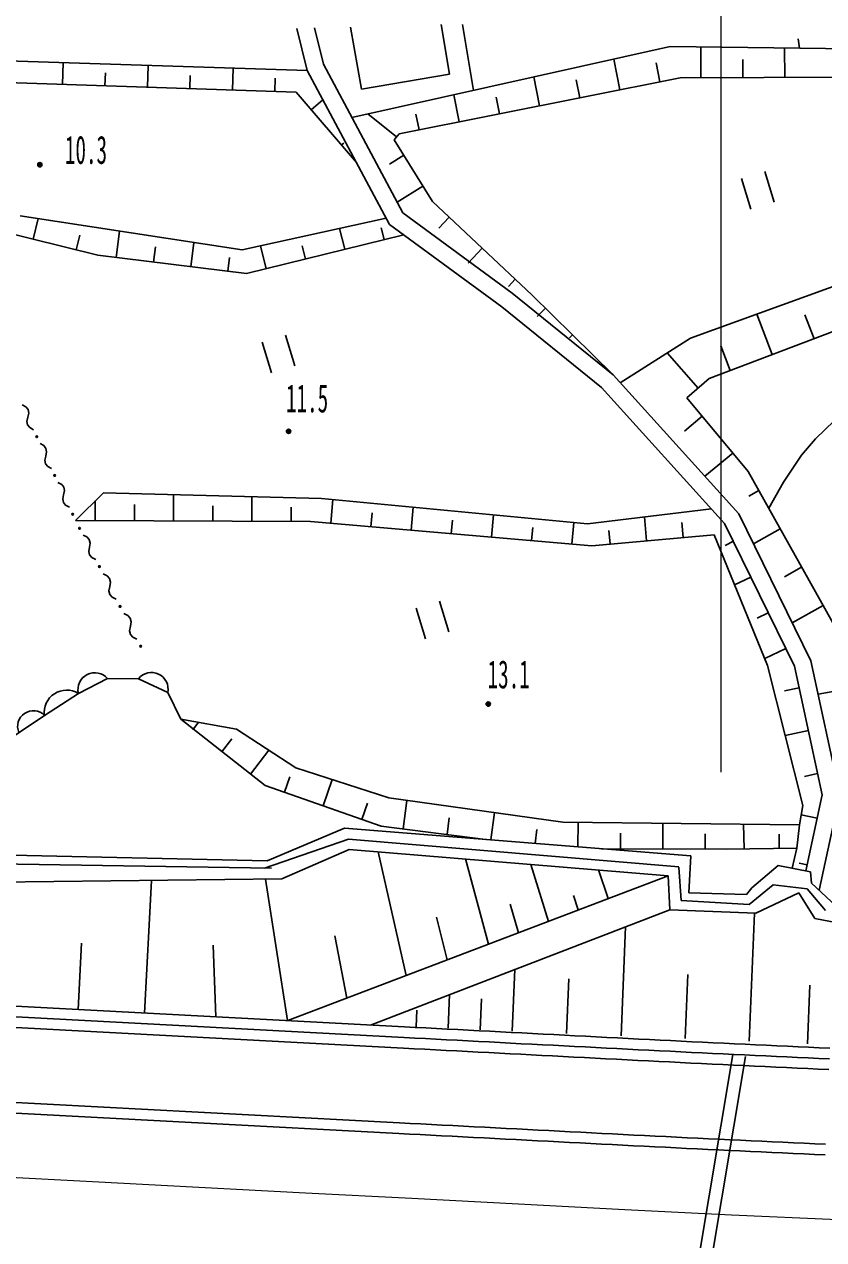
# Model space of a CAD drawing. Units: millimetres, scale not verified. Extents: x 40000 to 680000, y 20000 to 380000.
# Drawn here: x 286986 to 324416, y 262654 to 319556 of the extents above; entities that cross this region are included whole.
import ezdxf
from ezdxf.enums import TextEntityAlignment as Align

# ---------------------------------------------------------------- set-up
doc = ezdxf.new("R2010")
doc.units = ezdxf.units.MM
doc.header["$LTSCALE"] = 1000
doc.linetypes.add('CHAIN', pattern=[18.5, 12, -1.5, 3.5, -1.5])
for name, color, linetype, lineweight in [('M-BGD', 7, 'Continuous', 25), ('M-BMK', 2, 'CHAIN', 13), ('M-STR-HTXT', 7, 'Continuous', 13)]:
    doc.layers.add(name, color=color, linetype=linetype, lineweight=lineweight)
doc.styles.add('ＭＳ ゴシック', font='')
doc.styles.get('ＭＳ ゴシック').set_extended_font_data('MS Gothic')

msp = doc.modelspace()

# ---------------------------------------------------------------- linework, layer by layer
at = {"layer": 'M-BGD'}
for p, q in [((300235, 317394), (299752, 319362)), ((300988, 317683), (300571, 319384)), ((302266, 319429), (302770, 316513)), ((306900, 317228), (306500, 319541)), ((307504, 319541), (308018, 316464)), ((323276, 318434), (323226, 318875)), ((302319, 315194), (317230, 318516)), ((317230, 318516), (328628, 318361)), ((318671, 317053), (318665, 318497)), ((322594, 317069), (322588, 318443)), ((282626, 317964), (300235, 317394)), ((288771, 316740), (288805, 317764)), ((292750, 316610), (292784, 317635)), ((304707, 310727), (300988, 317683)), ((314871, 316487), (314584, 317927)), ((316751, 316861), (316573, 317751)), ((320632, 317061), (320629, 317906)), ((299714, 316382), (281807, 316968)), ((290761, 316675), (290781, 317290)), ((294740, 316545), (294760, 317160)), ((296730, 316479), (296764, 317507)), ((298720, 316414), (298740, 317031)), ((304087, 310190), (300235, 317394)), ((302770, 316513), (306900, 317228)), ((317690, 317048), (304531, 314429)), ((311111, 315739), (310841, 317093)), ((312991, 316113), (312824, 316951)), ((325536, 317082), (317690, 317048)), ((302541, 313080), (299714, 316382)), ((300421, 315556), (300968, 316024)), ((307351, 314990), (307098, 316259)), ((309231, 315365), (309074, 316151)), ((304417, 314288), (303077, 315363)), ((305471, 314616), (305324, 315352)), ((304531, 314429), (304304, 314146)), ((304304, 314146), (306097, 311255)), ((301835, 313906), (301944, 313999)), ((304752, 313423), (304082, 313008)), ((290422, 308745), (274278, 312733)), ((322092, 311231), (321663, 312668)), ((305649, 311977), (304439, 311227)), ((320570, 312341), (321000, 310904)), ((306097, 311255), (310748, 306890)), ((309833, 306962), (304707, 310727)), ((286788, 310594), (297192, 308995)), ((287395, 309493), (287635, 310464)), ((297192, 308995), (303934, 310476)), ((309344, 306329), (304087, 310190)), ((306873, 310527), (306393, 310016)), ((289413, 308994), (289584, 309686)), ((291294, 308638), (291446, 309878)), ((304751, 309702), (297392, 307888)), ((301991, 309022), (301751, 309997)), ((303831, 309475), (303693, 310032)), ((293036, 308424), (293124, 309136)), ((294778, 308209), (294918, 309344)), ((298312, 308114), (298048, 309183)), ((300151, 308568), (300000, 309181)), ((308423, 309072), (307765, 308371)), ((297392, 307888), (290422, 308745)), ((296521, 307995), (296601, 308645)), ((318179, 304868), (327220, 308130)), ((309973, 307617), (309664, 307288)), ((330829, 307452), (319061, 302971)), ((314557, 303140), (309833, 306962)), ((310748, 306890), (314557, 303140)), ((314006, 302557), (309344, 306329)), ((311383, 306265), (311002, 305878)), ((322003, 304092), (321282, 305987)), ((323965, 304838), (323540, 305955)), ((299648, 303562), (299219, 304999)), ((312653, 305015), (312516, 304876)), ((298126, 304672), (298556, 303235)), ((314887, 302776), (318179, 304868)), ((320042, 303345), (319601, 304503)), ((318538, 302516), (317094, 304178)), ((313922, 303765), (313846, 303688)), ((320448, 296640), (314557, 303140)), ((319061, 302971), (318015, 302062)), ((319779, 296187), (314006, 302557)), ((286881, 301740), (287058, 301645)), ((287058, 301645), (287161, 301517)), ((318015, 302062), (320880, 298627)), ((287150, 301159), (287108, 300963)), ((287192, 301355), (287150, 301159)), ((287161, 301517), (287192, 301355)), ((318731, 301203), (317905, 300514)), ((287108, 300963), (287139, 300801)), ((287139, 300801), (287243, 300673)), ((287243, 300673), (287419, 300578)), ((324031, 300155), (324909, 300995)), ((287721, 299925), (287897, 299830)), ((323380, 299389), (324031, 300155)), ((287897, 299830), (288000, 299701)), ((287990, 299344), (287948, 299148)), ((288031, 299539), (287990, 299344)), ((288000, 299701), (288031, 299539)), ((320164, 299485), (318857, 298395)), ((322532, 298121), (323380, 299389)), ((287948, 299148), (287979, 298986)), ((287979, 298986), (288082, 298858)), ((288082, 298858), (288258, 298763)), ((320880, 298627), (325888, 289653)), ((288560, 298109), (288737, 298014)), ((288737, 298014), (288840, 297886)), ((288871, 297724), (288829, 297528)), ((288840, 297886), (288871, 297724)), ((289386, 296323), (290687, 297617)), ((290687, 297617), (300899, 297361)), ((321381, 297729), (320906, 297464)), ((321844, 296900), (322532, 298121)), ((288829, 297528), (288787, 297333)), ((288787, 297333), (288818, 297171)), ((288818, 297171), (288922, 297042)), ((288922, 297042), (289098, 296947)), ((290303, 296319), (290307, 297240)), ((292138, 296312), (292141, 297073)), ((293972, 296304), (293977, 297535)), ((297641, 296289), (297646, 297443)), ((300899, 297361), (313361, 296167)), ((301333, 296196), (301429, 297310)), ((295806, 296296), (295809, 297012)), ((299475, 296281), (299478, 296950)), ((303215, 296033), (303272, 296691)), ((305096, 295870), (305190, 296950)), ((308860, 295545), (308950, 296589)), ((313361, 296167), (319156, 296875)), ((316126, 295368), (316025, 296492)), ((323811, 289763), (320448, 296640)), ((300392, 296277), (289386, 296323)), ((313564, 295138), (300392, 296277)), ((306978, 295708), (307033, 296345)), ((310741, 295382), (310794, 295998)), ((312623, 295219), (312710, 296229)), ((317835, 295522), (317771, 296229)), ((323049, 289500), (319779, 296187)), ((322383, 295934), (321134, 295238)), ((289920, 295554), (289740, 295641)), ((290029, 295430), (289920, 295554)), ((290067, 295270), (290029, 295430)), ((319286, 295653), (313564, 295138)), ((314418, 295215), (314360, 295856)), ((321791, 289541), (319286, 295653)), ((320188, 295351), (319799, 295161)), ((290001, 294875), (290034, 295072)), ((290040, 294715), (290001, 294875)), ((290034, 295072), (290067, 295270)), ((290149, 294591), (290040, 294715)), ((290329, 294504), (290149, 294591)), ((290866, 293742), (290677, 293833)), ((290980, 293612), (290866, 293742)), ((321005, 293679), (320247, 293308)), ((323384, 294140), (322576, 293689)), ((290951, 293029), (290986, 293236)), ((291020, 293443), (290980, 293612)), ((290986, 293236), (291020, 293443)), ((290991, 292860), (290951, 293029)), ((291106, 292731), (290991, 292860)), ((291295, 292639), (291106, 292731)), ((306857, 291113), (306427, 292550)), ((291832, 291877), (291643, 291968)), ((305335, 292223), (305765, 290786)), ((321823, 292007), (321302, 291752)), ((324386, 292345), (322942, 291539)), ((291946, 291747), (291832, 291877)), ((291917, 291164), (291952, 291371)), ((291986, 291579), (291946, 291747)), ((291952, 291371), (291986, 291579)), ((291957, 290996), (291917, 291164)), ((292072, 290866), (291957, 290996)), ((292261, 290775), (292072, 290866)), ((322641, 290335), (321661, 289857)), ((325166, 283475), (323811, 289763)), ((323440, 282990), (321791, 289541)), ((324347, 283475), (323049, 289500)), ((290888, 288925), (289517, 288231)), ((292332, 288919), (290888, 288925)), ((293701, 288269), (292332, 288919)), ((323266, 288495), (322576, 288347)), ((326088, 288539), (324150, 288192)), ((289517, 288231), (287933, 287197)), ((294316, 287024), (293701, 288269)), ((287933, 287197), (285531, 285597)), ((298258, 283924), (294316, 287024)), ((294316, 287024), (296929, 286563)), ((294870, 286525), (295141, 286878)), ((296929, 286563), (299700, 284742)), ((323698, 286487), (322618, 286255)), ((296225, 285485), (296697, 286099)), ((297580, 284445), (298443, 285568)), ((299700, 284742), (304057, 283341)), ((299165, 283606), (299419, 284332)), ((300978, 282970), (301407, 284193)), ((324131, 284479), (323524, 284348)), ((303699, 282016), (298258, 283924)), ((323581, 279924), (324347, 283475)), ((324203, 279013), (325166, 283475)), ((302792, 282334), (303059, 283097)), ((304057, 283341), (312196, 282210)), ((304726, 281885), (304898, 283224)), ((323278, 282082), (323440, 282990)), ((306782, 281621), (306883, 282412)), ((308838, 281369), (309003, 282654)), ((324112, 282386), (323361, 282548)), ((301982, 281918), (298360, 280398)), ((318193, 280619), (301982, 281918)), ((308585, 281389), (303699, 282016)), ((310906, 281203), (310990, 281858)), ((312196, 282210), (323278, 282082)), ((312912, 281042), (312916, 282201)), ((314897, 280952), (314900, 281688)), ((316882, 280946), (316886, 282156)), ((320686, 280949), (320669, 282112)), ((323164, 280986), (323278, 282082)), ((298233, 280050), (302171, 281399)), ((302171, 281399), (317639, 280106)), ((318867, 280940), (318870, 281656)), ((322338, 280973), (322328, 281645)), ((283040, 280737), (298360, 280398)), ((299052, 279547), (302204, 280928)), ((302204, 280928), (317133, 279694)), ((304860, 275019), (303562, 280815)), ((319860, 280937), (314010, 280954)), ((318104, 278897), (318193, 280619)), ((323164, 280986), (319860, 280937)), ((322944, 280046), (323164, 280986)), ((283434, 280282), (298567, 280044)), ((308722, 276490), (307638, 280478)), ((311526, 277558), (310706, 280225)), ((314329, 278626), (313870, 279963)), ((317639, 280095), (317745, 278531)), ((322281, 280174), (321045, 279126)), ((323796, 279883), (322281, 280174)), ((323642, 280208), (323265, 280290)), ((282391, 279351), (299052, 279547)), ((292610, 273266), (292939, 279475)), ((299308, 272911), (298273, 279538)), ((299323, 272911), (317133, 279694)), ((317133, 279694), (317212, 278094)), ((323842, 279350), (323796, 279883)), ((320801, 278814), (318104, 278897)), ((321045, 279126), (320801, 278814)), ((320925, 278342), (322056, 279261)), ((321243, 277938), (323252, 278894)), ((322056, 279261), (323635, 279075)), ((323252, 278894), (324004, 277691)), ((323635, 279075), (324496, 278068)), ((324995, 278271), (323842, 279350)), ((310124, 277024), (309736, 278364)), ((312927, 278092), (312709, 278764)), ((317745, 278531), (320925, 278342)), ((303199, 272705), (317212, 278094)), ((306791, 275755), (306294, 277761)), ((317212, 278094), (321243, 277938)), ((320919, 271949), (321175, 277941)), ((324004, 277691), (341155, 274446)), ((314927, 272205), (315144, 277299)), ((302084, 273962), (301530, 276880)), ((289506, 273430), (289670, 276535)), ((295959, 273089), (295822, 276439)), ((309832, 272422), (309955, 275304)), ((312379, 272313), (312488, 274861)), ((317923, 272077), (318051, 275073)), ((266317, 274658), (304792, 272621)), ((323658, 271832), (323775, 274571)), ((266460, 274150), (304766, 272122)), ((306835, 272550), (306902, 274130)), ((308334, 272486), (308395, 273927)), ((266615, 273641), (304739, 271622)), ((305336, 272614), (305370, 273404)), ((304792, 272621), (305292, 272595)), ((305292, 272595), (305791, 272568)), ((305791, 272568), (306290, 272542)), ((304766, 272122), (305265, 272095)), ((305265, 272095), (305764, 272069)), ((305764, 272069), (306263, 272042)), ((306263, 272042), (306762, 272016)), ((306290, 272542), (306789, 272515)), ((306762, 272016), (307261, 271990)), ((306789, 272515), (307288, 272489)), ((307288, 272489), (307787, 272463)), ((307787, 272463), (308286, 272436)), ((308286, 272436), (308784, 272410)), ((308784, 272410), (309283, 272384)), ((309283, 272384), (309782, 272358)), ((309782, 272358), (310280, 272332)), ((310280, 272332), (310778, 272305)), ((310778, 272305), (311277, 272279)), ((311277, 272279), (311775, 272254)), ((311775, 272254), (312273, 272228)), ((312273, 272228), (312771, 272202)), ((312771, 272202), (313269, 272176)), ((313269, 272176), (313767, 272151)), ((313767, 272151), (314265, 272125)), ((314265, 272125), (314763, 272100)), ((314763, 272100), (315261, 272074)), ((315261, 272074), (315759, 272049)), ((315759, 272049), (316256, 272024)), ((316256, 272024), (316754, 271999)), ((316754, 271999), (317251, 271974)), ((304739, 271622), (305239, 271596)), ((305239, 271596), (305738, 271570)), ((305738, 271570), (306237, 271543)), ((306237, 271543), (306736, 271517)), ((306736, 271517), (307235, 271490)), ((307235, 271490), (307734, 271464)), ((307261, 271990), (307760, 271963)), ((307734, 271464), (308233, 271438)), ((307760, 271963), (308259, 271937)), ((308233, 271438), (308732, 271411)), ((308259, 271937), (308758, 271911)), ((308758, 271911), (309257, 271885)), ((309257, 271885), (309755, 271858)), ((309755, 271858), (310254, 271832)), ((310254, 271832), (310752, 271806)), ((310752, 271806), (311251, 271780)), ((311251, 271780), (311749, 271754)), ((311749, 271754), (312247, 271728)), ((312247, 271728), (312746, 271703)), ((312746, 271703), (313244, 271677)), ((313244, 271677), (313742, 271651)), ((313742, 271651), (314240, 271626)), ((314240, 271626), (314738, 271600)), ((314738, 271600), (315236, 271575)), ((315236, 271575), (315733, 271550)), ((315733, 271550), (316231, 271525)), ((316231, 271525), (316729, 271499)), ((316729, 271499), (317226, 271475)), ((317226, 271475), (317724, 271450)), ((317251, 271974), (317749, 271949)), ((317724, 271450), (318221, 271425)), ((317749, 271949), (318246, 271925)), ((318221, 271425), (318719, 271401)), ((318246, 271925), (318743, 271900)), ((318743, 271900), (319240, 271876)), ((319240, 271876), (319738, 271852)), ((319738, 271852), (320235, 271828)), ((320235, 271828), (320732, 271804)), ((320732, 271804), (321229, 271780)), ((321229, 271780), (321725, 271756)), ((321725, 271756), (322222, 271733)), ((322222, 271733), (322719, 271710)), ((322719, 271710), (323215, 271687)), ((323215, 271687), (323712, 271664)), ((323712, 271664), (324208, 271641)), ((324208, 271641), (324705, 271619)), ((308732, 271411), (309230, 271385)), ((309230, 271385), (309729, 271359)), ((309729, 271359), (310228, 271333)), ((310228, 271333), (310726, 271307)), ((310726, 271307), (311225, 271281)), ((311225, 271281), (311723, 271255)), ((311723, 271255), (312221, 271229)), ((312221, 271229), (312720, 271203)), ((312720, 271203), (313218, 271177)), ((313218, 271177), (313716, 271152)), ((313716, 271152), (314214, 271126)), ((314214, 271126), (314712, 271101)), ((314712, 271101), (315210, 271075)), ((315210, 271075), (315708, 271050)), ((315708, 271050), (316206, 271025)), ((316206, 271025), (316704, 271000)), ((316704, 271000), (317201, 270975)), ((317201, 270975), (317699, 270950)), ((317449, 255130), (320165, 271330)), ((317699, 270950), (318197, 270926)), ((318041, 255031), (320757, 271231)), ((318197, 270926), (318694, 270901)), ((318694, 270901), (319192, 270877)), ((318719, 271401), (319216, 271376)), ((319192, 270877), (319689, 270853)), ((319216, 271376), (319713, 271352)), ((319689, 270853), (320186, 270829)), ((319713, 271352), (320211, 271328)), ((320211, 271328), (320708, 271304)), ((320708, 271304), (321205, 271280)), ((321205, 271280), (321702, 271257)), ((321702, 271257), (322199, 271233)), ((322199, 271233), (322696, 271210)), ((322696, 271210), (323192, 271187)), ((323192, 271187), (323689, 271164)), ((323689, 271164), (324186, 271142)), ((324186, 271142), (324682, 271119)), ((320186, 270829), (320684, 270805)), ((320684, 270805), (321181, 270781)), ((321181, 270781), (321678, 270757)), ((321678, 270757), (322175, 270734)), ((322175, 270734), (322672, 270711)), ((322672, 270711), (323169, 270688)), ((323169, 270688), (323666, 270665)), ((323666, 270665), (324163, 270642)), ((324163, 270642), (324660, 270620)), ((266527, 270141), (304554, 268127)), ((266679, 269632), (304528, 267628)), ((304554, 268127), (305054, 268101)), ((305054, 268101), (305553, 268074)), ((305553, 268074), (306052, 268048)), ((306052, 268048), (306551, 268022)), ((306551, 268022), (307050, 267995)), ((304528, 267628), (305027, 267601)), ((305027, 267601), (305526, 267575)), ((305526, 267575), (306026, 267549)), ((306026, 267549), (306525, 267522)), ((306525, 267522), (307024, 267496)), ((307024, 267496), (307523, 267469)), ((307050, 267995), (307550, 267969)), ((307523, 267469), (308022, 267443)), ((307550, 267969), (308049, 267942)), ((308022, 267443), (308521, 267417)), ((308049, 267942), (308548, 267916)), ((308548, 267916), (309047, 267890)), ((309047, 267890), (309546, 267864)), ((309546, 267864), (310045, 267838)), ((310045, 267838), (310544, 267811)), ((310544, 267811), (311043, 267785)), ((311043, 267785), (311541, 267759)), ((311541, 267759), (312040, 267734)), ((312040, 267734), (312539, 267708)), ((312539, 267708), (313038, 267682)), ((313038, 267682), (313537, 267656)), ((313537, 267656), (314035, 267631)), ((314035, 267631), (314534, 267605)), ((314534, 267605), (315033, 267580)), ((315033, 267580), (315531, 267555)), ((315531, 267555), (316030, 267529)), ((316030, 267529), (316529, 267504)), ((316529, 267504), (317027, 267480)), ((317027, 267480), (317526, 267455)), ((317526, 267455), (318024, 267430)), ((308521, 267417), (309021, 267391)), ((309021, 267391), (309520, 267364)), ((309520, 267364), (310019, 267338)), ((310019, 267338), (310518, 267312)), ((310518, 267312), (311017, 267286)), ((311017, 267286), (311515, 267260)), ((311515, 267260), (312014, 267234)), ((312014, 267234), (312513, 267208)), ((312513, 267208), (313012, 267183)), ((313012, 267183), (313511, 267157)), ((313511, 267157), (314010, 267131)), ((314010, 267131), (314509, 267106)), ((314509, 267106), (315007, 267081)), ((315007, 267081), (315506, 267055)), ((315506, 267055), (316005, 267030)), ((316005, 267030), (316503, 267005)), ((316503, 267005), (317002, 266980)), ((317002, 266980), (317501, 266955)), ((317501, 266955), (317999, 266931)), ((317999, 266931), (318498, 266906)), ((318024, 267430), (318523, 267405)), ((318498, 266906), (318997, 266882)), ((318523, 267405), (319021, 267381)), ((318997, 266882), (319495, 266857)), ((319021, 267381), (319519, 267357)), ((319519, 267357), (320018, 267333)), ((320018, 267333), (320516, 267309)), ((320516, 267309), (321014, 267285)), ((321014, 267285), (321513, 267261)), ((321513, 267261), (322011, 267238)), ((322011, 267238), (322509, 267214)), ((322509, 267214), (323008, 267191)), ((323008, 267191), (323506, 267168)), ((323506, 267168), (324004, 267146)), ((324004, 267146), (324502, 267123)), ((319495, 266857), (319994, 266833)), ((319994, 266833), (320492, 266809)), ((320492, 266809), (320991, 266785)), ((320991, 266785), (321489, 266762)), ((321489, 266762), (321988, 266738)), ((321988, 266738), (322486, 266715)), ((322486, 266715), (322984, 266692)), ((322984, 266692), (323483, 266669)), ((323483, 266669), (323981, 266646)), ((323981, 266646), (324480, 266624))]:
    msp.add_line(p, q, dxfattribs=at)
for centre, radius in [((287713, 312981), 100), ((287713, 312981), 60), ((287713, 312981), 20), ((299362, 300500), 100), ((299362, 300500), 60), ((299362, 300500), 20), ((287570, 300251), 40), ((288409, 298436), 40), ((289249, 296621), 40), ((289574, 295960), 40), ((290503, 294168), 42), ((291469, 292304), 42), ((292435, 290439), 42), ((308712, 287729), 100), ((308712, 287729), 60), ((308712, 287729), 20)]:
    msp.add_circle(centre, radius, dxfattribs=at)
for centre, radius, start, end in [((290289, 288407), 792, 40.8735, 192.8098), ((292940, 288433), 779, 347.8511, 141.3259), ((288968, 287341), 1045, 58.363, 187.9362), ((287407, 286686), 734, 44.1808, 203.1576)]:
    msp.add_arc(centre, radius, start, end, dxfattribs=at)
at = {"layer": 'M-BMK'}
msp.add_lwpolyline([(270230, 266439), (275213, 266176), (280206, 265912), (285187, 265648), (290178, 265383), (295159, 265120), (300149, 264856), (305128, 264592), (310119, 264330), (315101, 264074), (320093, 263826), (325077, 263594), (330073, 263384), (335059, 263198), (340057, 263041), (345045, 262919), (350043, 262838), (355032, 262800), (360027, 262810), (364331, 262865), (368645, 262949)], dxfattribs=at)
msp.add_lwpolyline([(270230, 266439), (275213, 266176), (280206, 265912), (285187, 265648), (290178, 265383), (295159, 265120), (300149, 264856), (305128, 264592), (310119, 264330), (315101, 264074), (320093, 263826), (325077, 263594), (330073, 263384), (335059, 263198), (340057, 263041), (345045, 262919), (350043, 262838), (355032, 262800), (360027, 262810), (364331, 262865), (368645, 262949)], dxfattribs=at)
msp.add_lwpolyline([(270230, 266439), (275213, 266176), (280206, 265912), (285187, 265648), (290178, 265383), (295159, 265120), (300149, 264856), (305128, 264592), (310119, 264330), (315101, 264074), (320093, 263826), (325077, 263594), (330073, 263384), (335059, 263198), (340057, 263041), (345045, 262919), (350043, 262838), (355032, 262800), (360027, 262810), (364331, 262865), (368645, 262949)], dxfattribs=at)
at = {"layer": 'M-STR-HTXT'}
msp.add_line((319600, 341637), (319600, 284541), dxfattribs=at)

# ---------------------------------------------------------------- texts
at = {"layer": 'M-BGD', "style": 'ＭＳ ゴシック', "width": 0.55}
for s, p in [('10.3', (288886, 312626)), ('11.5', (299240, 300990)), ('13.1', (308678, 288070))]:
    msp.add_text(s, height=1320, dxfattribs=at).set_placement(p, align=Align.BOTTOM_LEFT)

doc.saveas('drawing.dxf')
